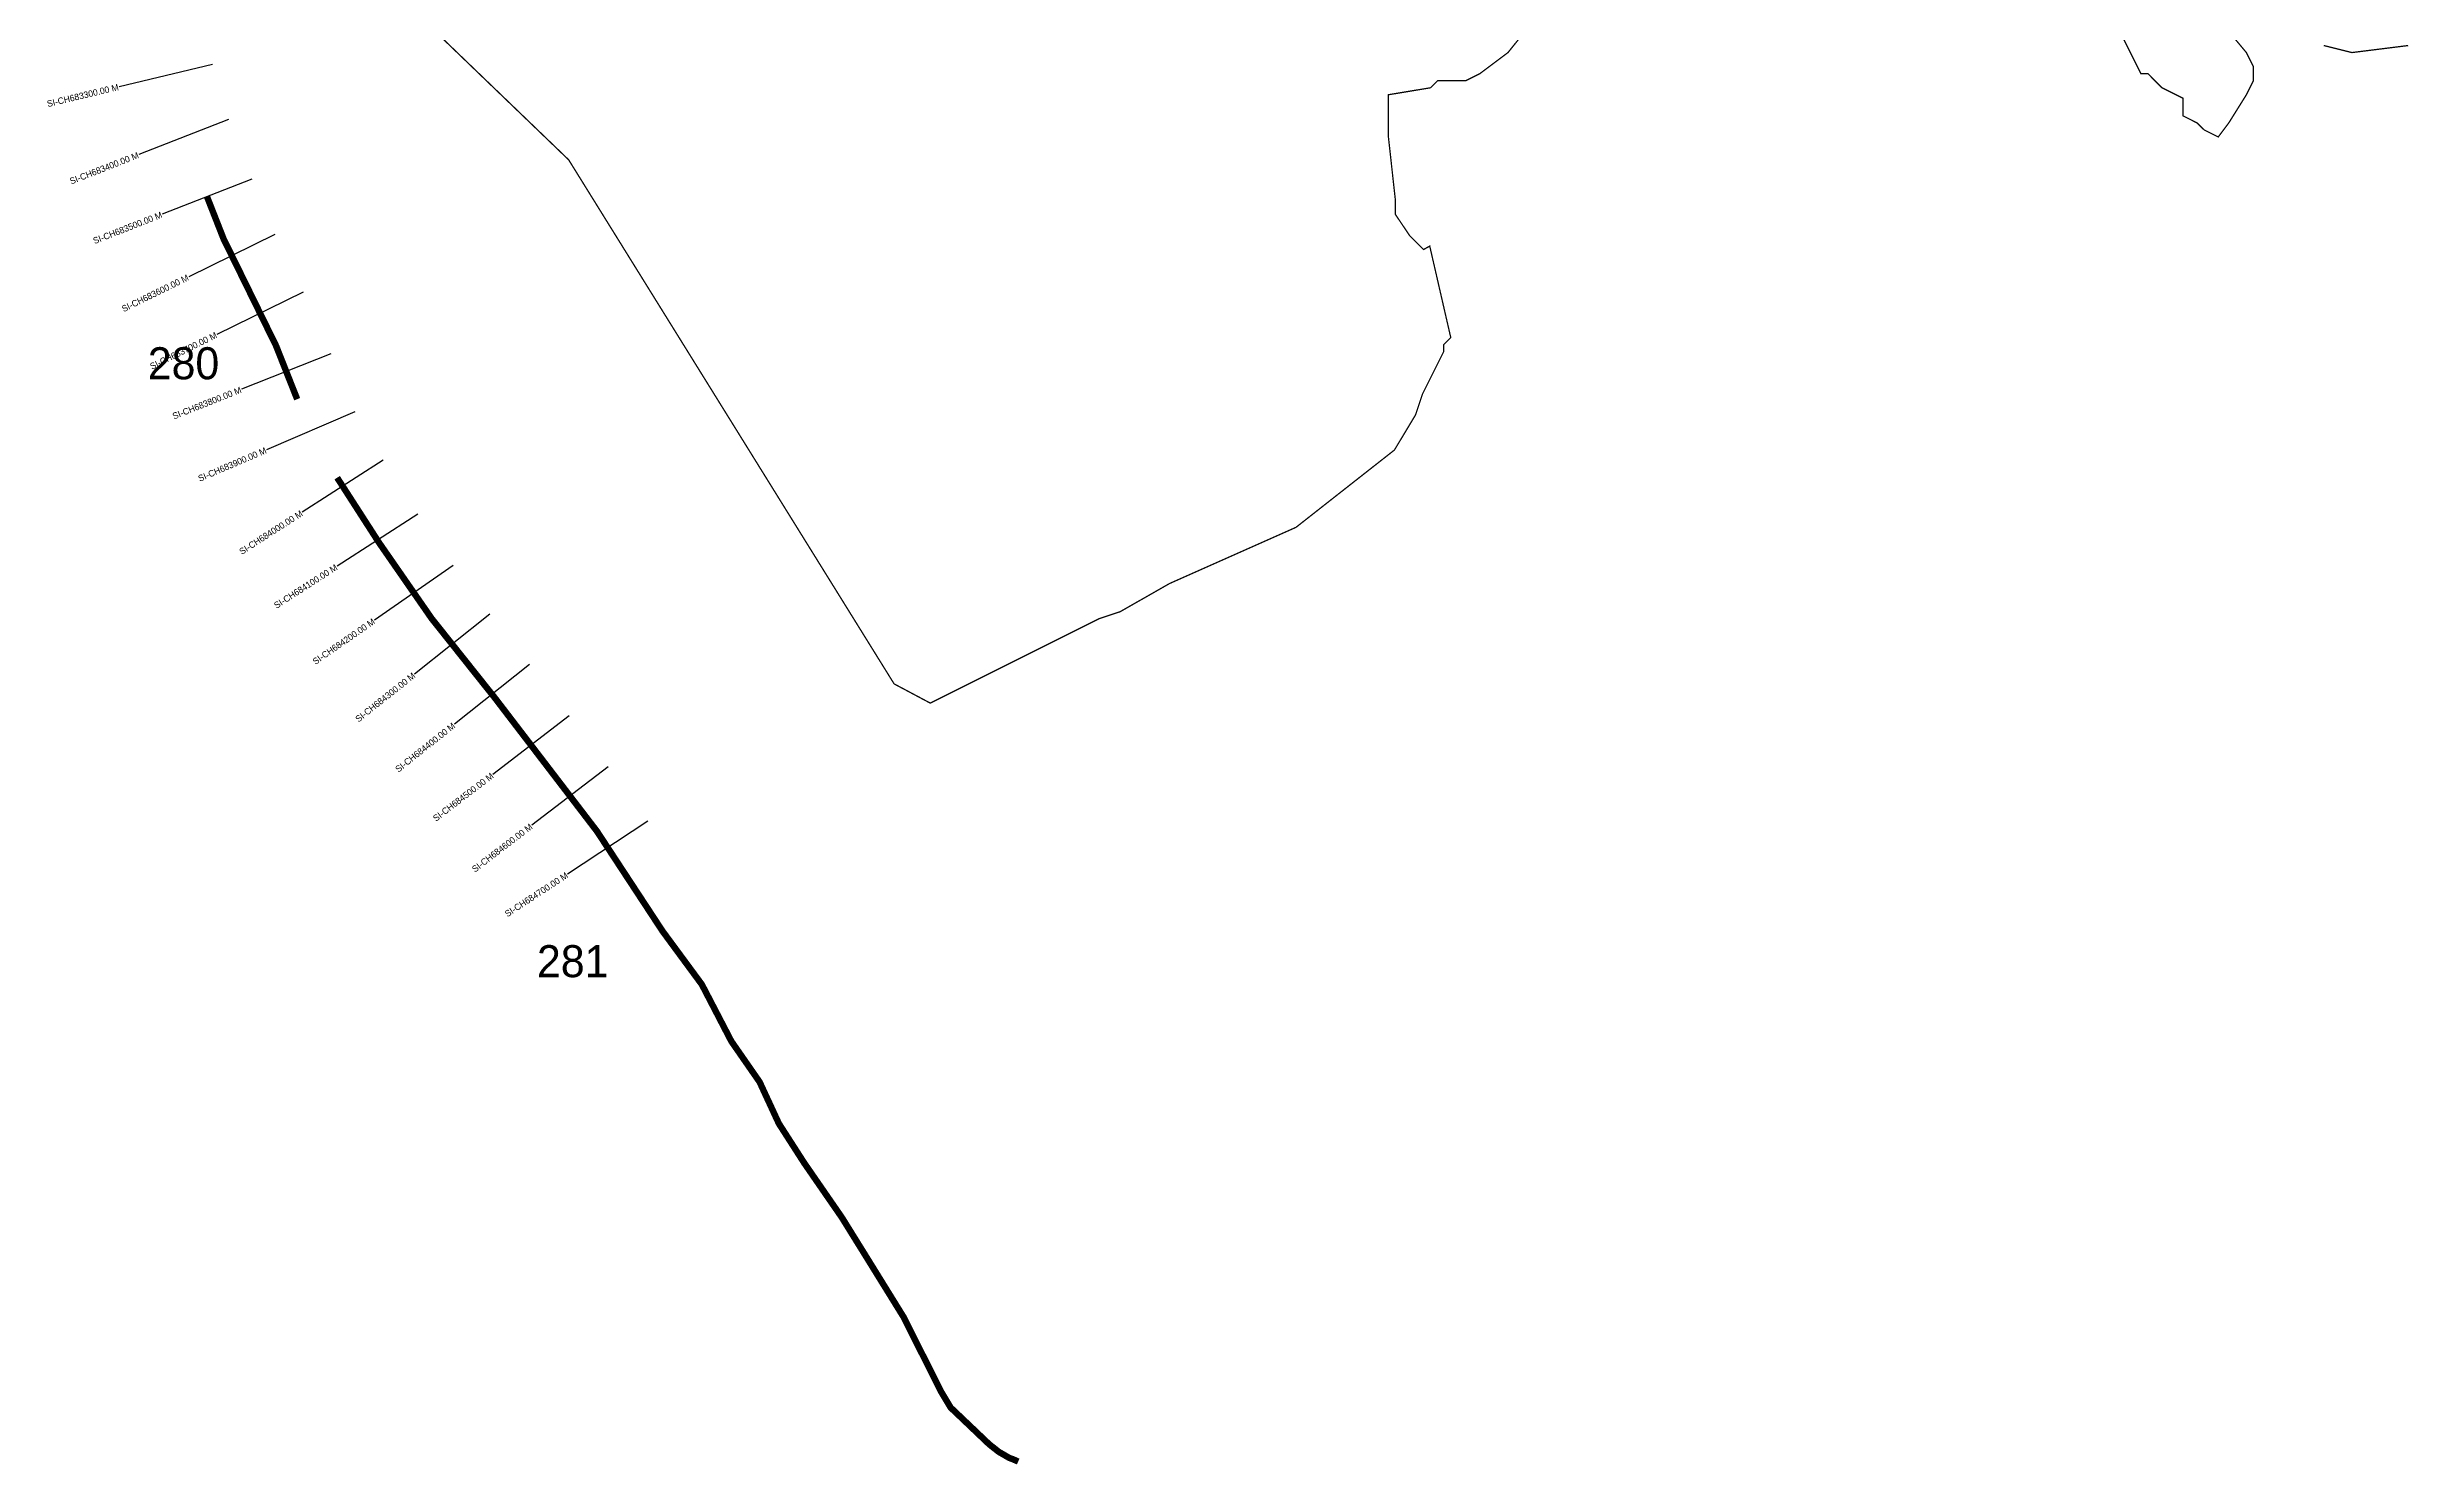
# Model space of a CAD drawing. Header units: metres. Extents: x 338140 to 341986, y 1766034 to 1770520.
# Drawn here: x 338167 to 341854, y 1766034 to 1768246 of the extents above; entities that cross this region are included whole.
import ezdxf
from ezdxf.enums import TextEntityAlignment as Align

# ---------------------------------------------------------------- set-up
doc = ezdxf.new("R2010")
doc.units = ezdxf.units.M
for name, color, linetype in [('ARTIFICIALLY PROTECTED', 4, 'Continuous'), ('CS', 134, 'Continuous'), ('CSMark', 6, 'Continuous')]:
    doc.layers.add(name, color=color, linetype=linetype)

msp = doc.modelspace()

# ---------------------------------------------------------------- linework, layer by layer
at = {"color": 6, "const_width": 2}
for points in [[(340492.5, 1768293.8), (340447.5, 1768237.8), (340403.6, 1768204.9), (340381.6, 1768193.9), (340337.7, 1768193.9), (340326.7, 1768182.9), (340260.9, 1768172), (340260.9, 1768106.1), (340271.8, 1768007.3), (340271.8, 1767985.3), (340293.8, 1767952.4), (340315.8, 1767930.4), (340325.4, 1767935.8), (340358.2, 1767793.1), (340347.2, 1767782.1), (340347.2, 1767771.1), (340314.3, 1767705.3), (340303.3, 1767672.4), (340270.3, 1767617.5), (340116.6, 1767496.8), (339919, 1767409), (339842.1, 1767365.1), (339809.2, 1767354.2), (339545.7, 1767222.5), (339489.3, 1767252.5), (338981.3, 1768070.4), (338774.2, 1768269.6)], [(341572.7, 1768270.8), (341600.2, 1768237.8), (341611.2, 1768215.9), (341611.2, 1768193.9), (341600.2, 1768172), (341572.7, 1768128), (341556.3, 1768106.1), (341534.3, 1768117.1), (341523.3, 1768128), (341501.4, 1768139), (341501.4, 1768166.5), (341468.4, 1768182.9), (341446.5, 1768204.9), (341435.5, 1768204.9), (341391.6, 1768292.7)], [(341852.7, 1768248.8), (341764.9, 1768237.8), (341721, 1768248.8)]]:
    msp.add_lwpolyline(points, dxfattribs=at)
at = {"layer": 'ARTIFICIALLY PROTECTED', "const_width": 10, "flags": 128}
for points in [[(338417, 1768012.2), (338442.5, 1767947.3), (338524.5, 1767780.2), (338557.5, 1767696.8)], [(338619.9, 1767574.3), (338684.7, 1767473.7), (338767.2, 1767354.8), (338866.3, 1767230.3), (339025.4, 1767022.5), (339127.8, 1766866.6), (339189.1, 1766783.4), (339235.2, 1766694.7), (339279.3, 1766631.2), (339309.4, 1766566.2), (339348.9, 1766504.8), (339407.7, 1766419.7), (339446.7, 1766356.9), (339504.1, 1766264.2), (339562.5, 1766148.1), (339577.6, 1766122.9), (339608.2, 1766093.8), (339637.8, 1766065.6), (339652.8, 1766053.8), (339669.1, 1766044.4), (339674.1, 1766042.6), (339683, 1766038.7)]]:
    msp.add_lwpolyline(points, dxfattribs=at)
at = {"layer": 'CS'}
for p, q in [((338425.4, 1768219.3), (338279.5, 1768184.4)), ((338450.1, 1768133.4), (338310.4, 1768078.7)), ((338486.6, 1768040.3), (338346.9, 1767985.6)), ((338522.8, 1767953.9), (338388.1, 1767887.8)), ((338566.9, 1767864.1), (338432.2, 1767798)), ((338610.2, 1767767.5), (338470.7, 1767712.3)), ((338647.5, 1767677), (338509.7, 1767617.9)), ((338691.6, 1767601.6), (338565.5, 1767520.3)), ((338745.7, 1767517.5), (338619.7, 1767436.2)), ((338801.2, 1767437.4), (338678, 1767351.9)), ((338858, 1767361.2), (338740.6, 1767267.8)), ((338920.3, 1767282.9), (338802.9, 1767189.5)), ((338982, 1767202.5), (338862.9, 1767111.3)), ((339042.8, 1767123.1), (338923.7, 1767031.9)), ((339104.9, 1767038), (338979.6, 1766955.7))]:
    msp.add_line(p, q, dxfattribs=at)

# ---------------------------------------------------------------- texts
at = {"char_height": 50, "attachment_point": 1}
for s, insert in [('280', (338324.3, 1767777.9)), ('281', (338931.8, 1766844.7))]:
    msp.add_mtext_dynamic_manual_height_columns(s, width=84.374, gutter_width=1, heights=[74.2], dxfattribs=dict(at, insert=insert))
at = {"layer": 'CSMark'}
for s, rotation, p in [('SI-CH683300.00 M', 13.4487, (338278.5, 1768184.2)), ('SI-CH683400.00 M', 21.4038, (338309.5, 1768078.3)), ('SI-CH683500.00 M', 21.4038, (338346, 1767985.2)), ('SI-CH683600.00 M', 26.1421, (338387.2, 1767887.4)), ('SI-CH683700.00 M', 26.1421, (338431.3, 1767797.6)), ('SI-CH683800.00 M', 21.5923, (338469.8, 1767711.9)), ('SI-CH683900.00 M', 23.2197, (338508.7, 1767617.5)), ('SI-CH684000.00 M', 32.7989, (338564.6, 1767519.8)), ('SI-CH684100.00 M', 32.7989, (338618.8, 1767435.7)), ('SI-CH684200.00 M', 34.7533, (338677.2, 1767351.3)), ('SI-CH684300.00 M', 38.5, (338739.8, 1767267.2)), ('SI-CH684400.00 M', 38.5, (338802.1, 1767188.9)), ('SI-CH684500.00 M', 37.444, (338862.1, 1767110.7)), ('SI-CH684600.00 M', 37.444, (338922.9, 1767031.3)), ('SI-CH684700.00 M', 33.2912, (338978.7, 1766955.1))]:
    msp.add_text(s, height=10, rotation=rotation, dxfattribs=at).set_placement(p, align=Align.MIDDLE_RIGHT)

doc.saveas('drawing.dxf')
